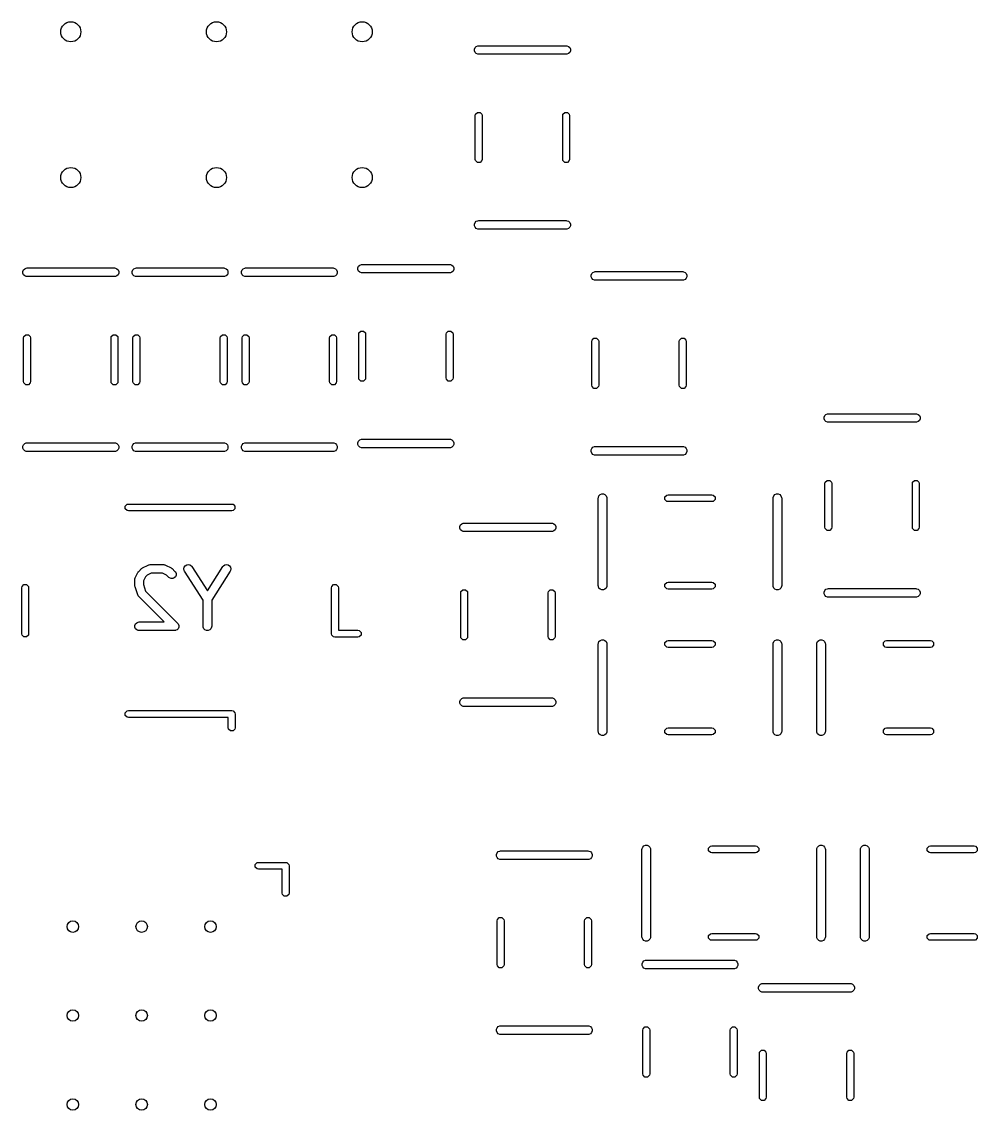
# Model space of a CAD drawing. Extents: x 4.92 to 7.13, y -4.79 to -3.32.
# Drawn here: x 5.842 to 6.498, y -4.068 to -3.321 of the extents above; entities that cross this region are included whole.
import ezdxf

# ---------------------------------------------------------------- set-up
doc = ezdxf.new("R2010")
doc.units = 0
doc.header["$MEASUREMENT"] = 0
doc.layers.add('BLACK', color=7, linetype='CONTINUOUS')

msp = doc.modelspace()

# ---------------------------------------------------------------- linework, layer by layer
at = {"layer": 'BLACK', "linetype": 'CONTINUOUS'}
for p, q in [((6.15361, -3.33892), (6.15442, -3.3381)), ((6.15442, -3.3381), (6.15549, -3.33766)), ((6.15549, -3.33766), (6.15606, -3.33761)), ((6.15606, -3.33761), (6.21606, -3.33761)), ((6.21606, -3.33761), (6.21664, -3.33766)), ((6.21664, -3.33766), (6.21771, -3.3381)), ((6.21771, -3.3381), (6.21852, -3.33892)), ((6.15317, -3.33998), (6.15361, -3.33892)), ((6.15317, -3.34113), (6.15317, -3.33998)), ((6.15361, -3.3422), (6.15317, -3.34113)), ((6.15442, -3.34301), (6.15361, -3.3422)), ((6.15549, -3.34345), (6.15442, -3.34301)), ((6.15606, -3.34351), (6.15549, -3.34345)), ((6.21606, -3.34351), (6.15606, -3.34351)), ((6.21664, -3.34345), (6.21606, -3.34351)), ((6.21771, -3.34301), (6.21664, -3.34345)), ((6.21852, -3.3422), (6.21771, -3.34301)), ((6.21852, -3.33892), (6.21896, -3.33998)), ((6.21896, -3.34113), (6.21852, -3.3422)), ((6.21896, -3.33998), (6.21896, -3.34113)), ((6.1537, -3.38556), (6.15388, -3.38465)), ((6.1537, -3.41556), (6.1537, -3.38556)), ((6.15388, -3.38465), (6.15516, -3.38338)), ((6.15516, -3.38338), (6.15697, -3.38338)), ((6.15697, -3.38338), (6.15825, -3.38465)), ((6.15825, -3.38465), (6.15843, -3.38556)), ((6.15843, -3.38556), (6.15843, -3.41556)), ((6.2137, -3.38556), (6.21388, -3.38465)), ((6.2137, -3.41556), (6.2137, -3.38556)), ((6.21388, -3.38465), (6.21516, -3.38338)), ((6.21516, -3.38338), (6.21697, -3.38338)), ((6.21697, -3.38338), (6.21825, -3.38465)), ((6.21825, -3.38465), (6.21843, -3.38556)), ((6.21843, -3.38556), (6.21843, -3.41556)), ((6.15388, -3.41646), (6.1537, -3.41556)), ((6.15516, -3.41774), (6.15388, -3.41646)), ((6.15697, -3.41774), (6.15516, -3.41774)), ((6.15825, -3.41646), (6.15697, -3.41774)), ((6.15843, -3.41556), (6.15825, -3.41646)), ((6.21388, -3.41646), (6.2137, -3.41556)), ((6.21516, -3.41774), (6.21388, -3.41646)), ((6.21697, -3.41774), (6.21516, -3.41774)), ((6.21825, -3.41646), (6.21697, -3.41774)), ((6.21843, -3.41556), (6.21825, -3.41646)), ((6.15442, -3.4581), (6.15549, -3.45766)), ((6.15549, -3.45766), (6.15606, -3.45761)), ((6.15606, -3.45761), (6.21606, -3.45761)), ((6.21606, -3.45761), (6.21664, -3.45766)), ((6.21664, -3.45766), (6.21771, -3.4581)), ((6.15317, -3.45998), (6.15361, -3.45892)), ((6.15317, -3.46113), (6.15317, -3.45998)), ((6.15361, -3.4622), (6.15317, -3.46113)), ((6.15361, -3.45892), (6.15442, -3.4581)), ((6.15442, -3.46301), (6.15361, -3.4622)), ((6.15549, -3.46345), (6.15442, -3.46301)), ((6.15606, -3.46351), (6.15549, -3.46345)), ((6.21606, -3.46351), (6.15606, -3.46351)), ((6.21664, -3.46345), (6.21606, -3.46351)), ((6.21771, -3.46301), (6.21664, -3.46345)), ((6.21771, -3.4581), (6.21852, -3.45892)), ((6.21852, -3.4622), (6.21771, -3.46301)), ((6.21852, -3.45892), (6.21896, -3.45998)), ((6.21896, -3.46113), (6.21852, -3.4622)), ((6.21896, -3.45998), (6.21896, -3.46113)), ((6.07442, -3.4881), (6.07549, -3.48766)), ((6.07549, -3.48766), (6.07606, -3.48761)), ((6.07606, -3.48761), (6.13606, -3.48761)), ((6.13606, -3.48761), (6.13664, -3.48766)), ((6.13664, -3.48766), (6.13771, -3.4881)), ((5.84317, -3.49248), (5.84361, -3.49142)), ((5.84317, -3.49363), (5.84317, -3.49248)), ((5.84361, -3.4947), (5.84317, -3.49363)), ((5.84361, -3.49142), (5.84442, -3.4906)), ((5.84442, -3.49551), (5.84361, -3.4947)), ((5.84442, -3.4906), (5.84549, -3.49016)), ((5.84549, -3.49016), (5.84606, -3.49011)), ((5.84606, -3.49011), (5.90606, -3.49011)), ((5.90606, -3.49011), (5.90664, -3.49016)), ((5.90664, -3.49016), (5.90771, -3.4906)), ((5.90771, -3.4906), (5.90852, -3.49142)), ((5.90852, -3.4947), (5.90771, -3.49551)), ((5.90852, -3.49142), (5.90896, -3.49248)), ((5.90896, -3.49363), (5.90852, -3.4947)), ((5.90896, -3.49248), (5.90896, -3.49363)), ((5.91817, -3.49248), (5.91861, -3.49142)), ((5.91817, -3.49363), (5.91817, -3.49248)), ((5.91861, -3.4947), (5.91817, -3.49363)), ((5.91861, -3.49142), (5.91942, -3.4906)), ((5.91942, -3.49551), (5.91861, -3.4947)), ((5.91942, -3.4906), (5.92049, -3.49016)), ((5.92049, -3.49016), (5.92106, -3.49011)), ((5.92106, -3.49011), (5.98106, -3.49011)), ((5.98106, -3.49011), (5.98164, -3.49016)), ((5.98164, -3.49016), (5.98271, -3.4906)), ((5.98271, -3.4906), (5.98352, -3.49142)), ((5.98352, -3.4947), (5.98271, -3.49551)), ((5.98352, -3.49142), (5.98396, -3.49248)), ((5.98396, -3.49363), (5.98352, -3.4947)), ((5.98396, -3.49248), (5.98396, -3.49363)), ((5.99317, -3.49248), (5.99361, -3.49142)), ((5.99317, -3.49363), (5.99317, -3.49248)), ((5.99361, -3.4947), (5.99317, -3.49363)), ((5.99361, -3.49142), (5.99442, -3.4906)), ((5.99442, -3.49551), (5.99361, -3.4947)), ((5.99442, -3.4906), (5.99549, -3.49016)), ((5.99549, -3.49016), (5.99606, -3.49011)), ((5.99606, -3.49011), (6.05606, -3.49011)), ((6.05606, -3.49011), (6.05664, -3.49016)), ((6.05664, -3.49016), (6.05771, -3.4906)), ((6.05771, -3.4906), (6.05852, -3.49142)), ((6.05852, -3.4947), (6.05771, -3.49551)), ((6.05852, -3.49142), (6.05896, -3.49248)), ((6.05896, -3.49363), (6.05852, -3.4947)), ((6.05896, -3.49248), (6.05896, -3.49363)), ((6.07317, -3.48998), (6.07361, -3.48892)), ((6.07317, -3.49113), (6.07317, -3.48998)), ((6.07361, -3.4922), (6.07317, -3.49113)), ((6.07361, -3.48892), (6.07442, -3.4881)), ((6.07442, -3.49301), (6.07361, -3.4922)), ((6.07549, -3.49345), (6.07442, -3.49301)), ((6.07606, -3.49351), (6.07549, -3.49345)), ((6.13606, -3.49351), (6.07606, -3.49351)), ((6.13664, -3.49345), (6.13606, -3.49351)), ((6.13771, -3.49301), (6.13664, -3.49345)), ((6.13771, -3.4881), (6.13852, -3.48892)), ((6.13852, -3.4922), (6.13771, -3.49301)), ((6.13852, -3.48892), (6.13896, -3.48998)), ((6.13896, -3.49113), (6.13852, -3.4922)), ((6.13896, -3.48998), (6.13896, -3.49113)), ((6.23317, -3.49498), (6.23361, -3.49392)), ((6.23317, -3.49613), (6.23317, -3.49498)), ((6.23361, -3.49392), (6.23442, -3.4931)), ((6.23442, -3.4931), (6.23549, -3.49266)), ((6.23549, -3.49266), (6.23606, -3.49261)), ((6.23606, -3.49261), (6.29606, -3.49261)), ((6.29606, -3.49261), (6.29664, -3.49266)), ((6.29664, -3.49266), (6.29771, -3.4931)), ((6.29771, -3.4931), (6.29852, -3.49392)), ((6.29852, -3.49392), (6.29896, -3.49498)), ((6.29896, -3.49498), (6.29896, -3.49613)), ((5.84549, -3.49595), (5.84442, -3.49551)), ((5.84606, -3.49601), (5.84549, -3.49595)), ((5.90606, -3.49601), (5.84606, -3.49601)), ((5.90664, -3.49595), (5.90606, -3.49601)), ((5.90771, -3.49551), (5.90664, -3.49595)), ((5.92049, -3.49595), (5.91942, -3.49551)), ((5.92106, -3.49601), (5.92049, -3.49595)), ((5.98106, -3.49601), (5.92106, -3.49601)), ((5.98164, -3.49595), (5.98106, -3.49601)), ((5.98271, -3.49551), (5.98164, -3.49595)), ((5.99549, -3.49595), (5.99442, -3.49551)), ((5.99606, -3.49601), (5.99549, -3.49595)), ((6.05606, -3.49601), (5.99606, -3.49601)), ((6.05664, -3.49595), (6.05606, -3.49601)), ((6.05771, -3.49551), (6.05664, -3.49595)), ((6.23361, -3.4972), (6.23317, -3.49613)), ((6.23442, -3.49801), (6.23361, -3.4972)), ((6.23549, -3.49845), (6.23442, -3.49801)), ((6.23606, -3.49851), (6.23549, -3.49845)), ((6.29606, -3.49851), (6.23606, -3.49851)), ((6.29664, -3.49845), (6.29606, -3.49851)), ((6.29771, -3.49801), (6.29664, -3.49845)), ((6.29852, -3.4972), (6.29771, -3.49801)), ((6.29896, -3.49613), (6.29852, -3.4972)), ((5.8437, -3.53806), (5.84388, -3.53715)), ((5.8437, -3.56806), (5.8437, -3.53806)), ((5.84388, -3.53715), (5.84516, -3.53588)), ((5.84516, -3.53588), (5.84697, -3.53588)), ((5.84697, -3.53588), (5.84825, -3.53715)), ((5.84825, -3.53715), (5.84843, -3.53806)), ((5.84843, -3.53806), (5.84843, -3.56806)), ((5.9037, -3.53806), (5.90388, -3.53715)), ((5.9037, -3.56806), (5.9037, -3.53806)), ((5.90388, -3.53715), (5.90516, -3.53588)), ((5.90516, -3.53588), (5.90697, -3.53588)), ((5.90697, -3.53588), (5.90825, -3.53715)), ((5.90825, -3.53715), (5.90843, -3.53806)), ((5.90843, -3.53806), (5.90843, -3.56806)), ((5.9187, -3.53806), (5.91888, -3.53715)), ((5.9187, -3.56806), (5.9187, -3.53806)), ((5.91888, -3.53715), (5.92016, -3.53588)), ((5.92016, -3.53588), (5.92197, -3.53588)), ((5.92197, -3.53588), (5.92325, -3.53715)), ((5.92325, -3.53715), (5.92343, -3.53806)), ((5.92343, -3.53806), (5.92343, -3.56806)), ((5.9787, -3.53806), (5.97888, -3.53715)), ((5.9787, -3.56806), (5.9787, -3.53806)), ((5.97888, -3.53715), (5.98016, -3.53588)), ((5.98016, -3.53588), (5.98197, -3.53588)), ((5.98197, -3.53588), (5.98325, -3.53715)), ((5.98325, -3.53715), (5.98343, -3.53806)), ((5.98343, -3.53806), (5.98343, -3.56806)), ((5.9937, -3.53806), (5.99388, -3.53715)), ((5.9937, -3.56806), (5.9937, -3.53806)), ((5.99388, -3.53715), (5.99516, -3.53588)), ((5.99516, -3.53588), (5.99697, -3.53588)), ((5.99697, -3.53588), (5.99825, -3.53715)), ((5.99825, -3.53715), (5.99843, -3.53806)), ((5.99843, -3.53806), (5.99843, -3.56806)), ((6.0537, -3.53806), (6.05388, -3.53715)), ((6.0537, -3.56806), (6.0537, -3.53806)), ((6.05388, -3.53715), (6.05516, -3.53588)), ((6.05516, -3.53588), (6.05697, -3.53588)), ((6.05697, -3.53588), (6.05825, -3.53715)), ((6.05825, -3.53715), (6.05843, -3.53806)), ((6.05843, -3.53806), (6.05843, -3.56806)), ((6.0737, -3.53556), (6.07388, -3.53465)), ((6.0737, -3.56556), (6.0737, -3.53556)), ((6.07388, -3.53465), (6.07516, -3.53338)), ((6.07516, -3.53338), (6.07697, -3.53338)), ((6.07697, -3.53338), (6.07825, -3.53465)), ((6.07825, -3.53465), (6.07843, -3.53556)), ((6.07843, -3.53556), (6.07843, -3.56556)), ((6.1337, -3.53556), (6.13388, -3.53465)), ((6.1337, -3.56556), (6.1337, -3.53556)), ((6.13388, -3.53465), (6.13516, -3.53338)), ((6.13516, -3.53338), (6.13697, -3.53338)), ((6.13697, -3.53338), (6.13825, -3.53465)), ((6.13825, -3.53465), (6.13843, -3.53556)), ((6.13843, -3.53556), (6.13843, -3.56556)), ((6.2337, -3.54056), (6.23388, -3.53965)), ((6.23388, -3.53965), (6.23516, -3.53838)), ((6.23516, -3.53838), (6.23697, -3.53838)), ((6.23697, -3.53838), (6.23825, -3.53965)), ((6.23825, -3.53965), (6.23843, -3.54056)), ((6.2937, -3.54056), (6.29388, -3.53965)), ((6.29388, -3.53965), (6.29516, -3.53838)), ((6.29516, -3.53838), (6.29697, -3.53838)), ((6.29697, -3.53838), (6.29825, -3.53965)), ((6.29825, -3.53965), (6.29843, -3.54056)), ((6.2337, -3.57056), (6.2337, -3.54056)), ((6.23843, -3.54056), (6.23843, -3.57056)), ((6.2937, -3.57056), (6.2937, -3.54056)), ((6.29843, -3.54056), (6.29843, -3.57056)), ((5.84388, -3.56896), (5.8437, -3.56806)), ((5.84516, -3.57024), (5.84388, -3.56896)), ((5.84825, -3.56896), (5.84697, -3.57024)), ((5.84843, -3.56806), (5.84825, -3.56896)), ((5.90388, -3.56896), (5.9037, -3.56806)), ((5.90516, -3.57024), (5.90388, -3.56896)), ((5.90825, -3.56896), (5.90697, -3.57024)), ((5.90843, -3.56806), (5.90825, -3.56896)), ((5.91888, -3.56896), (5.9187, -3.56806)), ((5.92016, -3.57024), (5.91888, -3.56896)), ((5.92325, -3.56896), (5.92197, -3.57024)), ((5.92343, -3.56806), (5.92325, -3.56896)), ((5.97888, -3.56896), (5.9787, -3.56806)), ((5.98016, -3.57024), (5.97888, -3.56896)), ((5.98325, -3.56896), (5.98197, -3.57024)), ((5.98343, -3.56806), (5.98325, -3.56896)), ((5.99388, -3.56896), (5.9937, -3.56806)), ((5.99516, -3.57024), (5.99388, -3.56896)), ((5.99825, -3.56896), (5.99697, -3.57024)), ((5.99843, -3.56806), (5.99825, -3.56896)), ((6.05388, -3.56896), (6.0537, -3.56806)), ((6.05516, -3.57024), (6.05388, -3.56896)), ((6.05825, -3.56896), (6.05697, -3.57024)), ((6.05843, -3.56806), (6.05825, -3.56896)), ((6.07388, -3.56646), (6.0737, -3.56556)), ((6.07516, -3.56774), (6.07388, -3.56646)), ((6.07697, -3.56774), (6.07516, -3.56774)), ((6.07825, -3.56646), (6.07697, -3.56774)), ((6.07843, -3.56556), (6.07825, -3.56646)), ((6.13388, -3.56646), (6.1337, -3.56556)), ((6.13516, -3.56774), (6.13388, -3.56646)), ((6.13697, -3.56774), (6.13516, -3.56774)), ((6.13825, -3.56646), (6.13697, -3.56774)), ((6.13843, -3.56556), (6.13825, -3.56646)), ((5.84697, -3.57024), (5.84516, -3.57024)), ((5.90697, -3.57024), (5.90516, -3.57024)), ((5.92197, -3.57024), (5.92016, -3.57024)), ((5.98197, -3.57024), (5.98016, -3.57024)), ((5.99697, -3.57024), (5.99516, -3.57024)), ((6.05697, -3.57024), (6.05516, -3.57024)), ((6.23388, -3.57146), (6.2337, -3.57056)), ((6.23516, -3.57274), (6.23388, -3.57146)), ((6.23697, -3.57274), (6.23516, -3.57274)), ((6.23825, -3.57146), (6.23697, -3.57274)), ((6.23843, -3.57056), (6.23825, -3.57146)), ((6.29388, -3.57146), (6.2937, -3.57056)), ((6.29516, -3.57274), (6.29388, -3.57146)), ((6.29697, -3.57274), (6.29516, -3.57274)), ((6.29825, -3.57146), (6.29697, -3.57274)), ((6.29843, -3.57056), (6.29825, -3.57146)), ((6.39317, -3.59248), (6.39361, -3.59142)), ((6.39361, -3.59142), (6.39442, -3.5906)), ((6.39442, -3.5906), (6.39549, -3.59016)), ((6.39549, -3.59016), (6.39606, -3.59011)), ((6.39606, -3.59011), (6.45606, -3.59011)), ((6.45606, -3.59011), (6.45664, -3.59016)), ((6.45664, -3.59016), (6.45771, -3.5906)), ((6.45771, -3.5906), (6.45852, -3.59142)), ((6.45852, -3.59142), (6.45896, -3.59248)), ((6.39317, -3.59363), (6.39317, -3.59248)), ((6.39361, -3.5947), (6.39317, -3.59363)), ((6.39442, -3.59551), (6.39361, -3.5947)), ((6.39549, -3.59595), (6.39442, -3.59551)), ((6.39606, -3.59601), (6.39549, -3.59595)), ((6.45606, -3.59601), (6.39606, -3.59601)), ((6.45664, -3.59595), (6.45606, -3.59601)), ((6.45771, -3.59551), (6.45664, -3.59595)), ((6.45852, -3.5947), (6.45771, -3.59551)), ((6.45896, -3.59363), (6.45852, -3.5947)), ((6.45896, -3.59248), (6.45896, -3.59363)), ((5.84317, -3.61248), (5.84361, -3.61142)), ((5.84317, -3.61363), (5.84317, -3.61248)), ((5.84361, -3.6147), (5.84317, -3.61363)), ((5.84361, -3.61142), (5.84442, -3.6106)), ((5.84442, -3.61551), (5.84361, -3.6147)), ((5.84442, -3.6106), (5.84549, -3.61016)), ((5.84549, -3.61016), (5.84606, -3.61011)), ((5.84606, -3.61011), (5.90606, -3.61011)), ((5.90606, -3.61011), (5.90664, -3.61016)), ((5.90664, -3.61016), (5.90771, -3.6106)), ((5.90771, -3.6106), (5.90852, -3.61142)), ((5.90852, -3.6147), (5.90771, -3.61551)), ((5.90852, -3.61142), (5.90896, -3.61248)), ((5.90896, -3.61363), (5.90852, -3.6147)), ((5.90896, -3.61248), (5.90896, -3.61363)), ((5.91817, -3.61248), (5.91861, -3.61142)), ((5.91817, -3.61363), (5.91817, -3.61248)), ((5.91861, -3.6147), (5.91817, -3.61363)), ((5.91861, -3.61142), (5.91942, -3.6106)), ((5.91942, -3.61551), (5.91861, -3.6147)), ((5.91942, -3.6106), (5.92049, -3.61016)), ((5.92049, -3.61016), (5.92106, -3.61011)), ((5.92106, -3.61011), (5.98106, -3.61011)), ((5.98106, -3.61011), (5.98164, -3.61016)), ((5.98164, -3.61016), (5.98271, -3.6106)), ((5.98271, -3.6106), (5.98352, -3.61142)), ((5.98352, -3.6147), (5.98271, -3.61551)), ((5.98352, -3.61142), (5.98396, -3.61248)), ((5.98396, -3.61363), (5.98352, -3.6147)), ((5.98396, -3.61248), (5.98396, -3.61363)), ((5.99317, -3.61248), (5.99361, -3.61142)), ((5.99317, -3.61363), (5.99317, -3.61248)), ((5.99361, -3.6147), (5.99317, -3.61363)), ((5.99361, -3.61142), (5.99442, -3.6106)), ((5.99442, -3.61551), (5.99361, -3.6147)), ((5.99442, -3.6106), (5.99549, -3.61016)), ((5.99549, -3.61016), (5.99606, -3.61011)), ((5.99606, -3.61011), (6.05606, -3.61011)), ((6.05606, -3.61011), (6.05664, -3.61016)), ((6.05664, -3.61016), (6.05771, -3.6106)), ((6.05771, -3.6106), (6.05852, -3.61142)), ((6.05852, -3.6147), (6.05771, -3.61551)), ((6.05852, -3.61142), (6.05896, -3.61248)), ((6.05896, -3.61363), (6.05852, -3.6147)), ((6.05896, -3.61248), (6.05896, -3.61363)), ((6.07317, -3.60998), (6.07361, -3.60892)), ((6.07317, -3.61113), (6.07317, -3.60998)), ((6.07361, -3.6122), (6.07317, -3.61113)), ((6.07361, -3.60892), (6.07442, -3.6081)), ((6.07442, -3.61301), (6.07361, -3.6122)), ((6.07442, -3.6081), (6.07549, -3.60766)), ((6.07549, -3.61345), (6.07442, -3.61301)), ((6.07549, -3.60766), (6.07606, -3.60761)), ((6.07606, -3.61351), (6.07549, -3.61345)), ((6.07606, -3.60761), (6.13606, -3.60761)), ((6.13606, -3.61351), (6.07606, -3.61351)), ((6.13606, -3.60761), (6.13664, -3.60766)), ((6.13664, -3.61345), (6.13606, -3.61351)), ((6.13664, -3.60766), (6.13771, -3.6081)), ((6.13771, -3.61301), (6.13664, -3.61345)), ((6.13771, -3.6081), (6.13852, -3.60892)), ((6.13852, -3.6122), (6.13771, -3.61301)), ((6.13852, -3.60892), (6.13896, -3.60998)), ((6.13896, -3.61113), (6.13852, -3.6122)), ((6.13896, -3.60998), (6.13896, -3.61113)), ((6.23317, -3.61498), (6.23361, -3.61392)), ((6.23361, -3.61392), (6.23442, -3.6131)), ((6.23442, -3.6131), (6.23549, -3.61266)), ((6.23549, -3.61266), (6.23606, -3.61261)), ((6.23606, -3.61261), (6.29606, -3.61261)), ((6.29606, -3.61261), (6.29664, -3.61266)), ((6.29664, -3.61266), (6.29771, -3.6131)), ((6.29771, -3.6131), (6.29852, -3.61392)), ((6.29852, -3.61392), (6.29896, -3.61498)), ((5.84549, -3.61595), (5.84442, -3.61551)), ((5.84606, -3.61601), (5.84549, -3.61595)), ((5.90606, -3.61601), (5.84606, -3.61601)), ((5.90664, -3.61595), (5.90606, -3.61601)), ((5.90771, -3.61551), (5.90664, -3.61595)), ((5.92049, -3.61595), (5.91942, -3.61551)), ((5.92106, -3.61601), (5.92049, -3.61595)), ((5.98106, -3.61601), (5.92106, -3.61601)), ((5.98164, -3.61595), (5.98106, -3.61601)), ((5.98271, -3.61551), (5.98164, -3.61595)), ((5.99549, -3.61595), (5.99442, -3.61551)), ((5.99606, -3.61601), (5.99549, -3.61595)), ((6.05606, -3.61601), (5.99606, -3.61601)), ((6.05664, -3.61595), (6.05606, -3.61601)), ((6.05771, -3.61551), (6.05664, -3.61595)), ((6.23317, -3.61613), (6.23317, -3.61498)), ((6.23361, -3.6172), (6.23317, -3.61613)), ((6.23442, -3.61801), (6.23361, -3.6172)), ((6.23549, -3.61845), (6.23442, -3.61801)), ((6.23606, -3.61851), (6.23549, -3.61845)), ((6.29606, -3.61851), (6.23606, -3.61851)), ((6.29664, -3.61845), (6.29606, -3.61851)), ((6.29771, -3.61801), (6.29664, -3.61845)), ((6.29852, -3.6172), (6.29771, -3.61801)), ((6.29896, -3.61613), (6.29852, -3.6172)), ((6.29896, -3.61498), (6.29896, -3.61613)), ((6.3937, -3.63806), (6.39388, -3.63715)), ((6.39388, -3.63715), (6.39516, -3.63588)), ((6.39516, -3.63588), (6.39697, -3.63588)), ((6.39697, -3.63588), (6.39825, -3.63715)), ((6.39825, -3.63715), (6.39843, -3.63806)), ((6.4537, -3.63806), (6.45388, -3.63715)), ((6.45388, -3.63715), (6.45516, -3.63588)), ((6.45516, -3.63588), (6.45697, -3.63588)), ((6.45697, -3.63588), (6.45825, -3.63715)), ((6.45825, -3.63715), (6.45843, -3.63806)), ((6.3937, -3.66806), (6.3937, -3.63806)), ((6.39843, -3.63806), (6.39843, -3.66806)), ((6.4537, -3.66806), (6.4537, -3.63806)), ((6.45843, -3.63806), (6.45843, -3.66806)), ((5.91473, -3.65225), (5.91563, -3.65207)), ((5.91563, -3.65207), (5.9865, -3.65207)), ((5.9865, -3.65207), (5.9874, -3.65225)), ((6.23811, -3.64806), (6.23817, -3.64748)), ((6.23811, -3.70806), (6.23811, -3.64806)), ((6.23817, -3.64748), (6.23861, -3.64642)), ((6.23861, -3.64642), (6.23942, -3.6456)), ((6.23942, -3.6456), (6.24049, -3.64516)), ((6.24049, -3.64516), (6.24164, -3.64516)), ((6.24164, -3.64516), (6.24271, -3.6456)), ((6.24271, -3.6456), (6.24352, -3.64642)), ((6.24352, -3.64642), (6.24396, -3.64748)), ((6.24396, -3.64748), (6.24402, -3.64806)), ((6.24402, -3.64806), (6.24402, -3.70806)), ((6.28388, -3.64715), (6.28516, -3.64588)), ((6.28388, -3.64896), (6.28388, -3.64715)), ((6.28516, -3.65024), (6.28388, -3.64896)), ((6.28516, -3.64588), (6.28606, -3.6457)), ((6.28606, -3.65042), (6.28516, -3.65024)), ((6.28606, -3.6457), (6.31606, -3.6457)), ((6.31606, -3.65042), (6.28606, -3.65042)), ((6.31606, -3.6457), (6.31697, -3.64588)), ((6.31697, -3.65024), (6.31606, -3.65042)), ((6.31697, -3.64588), (6.31825, -3.64715)), ((6.31825, -3.64896), (6.31697, -3.65024)), ((6.31825, -3.64715), (6.31825, -3.64896)), ((6.35811, -3.64806), (6.35817, -3.64748)), ((6.35811, -3.70806), (6.35811, -3.64806)), ((6.35817, -3.64748), (6.35861, -3.64642)), ((6.35861, -3.64642), (6.35942, -3.6456)), ((6.35942, -3.6456), (6.36049, -3.64516)), ((6.36049, -3.64516), (6.36164, -3.64516)), ((6.36164, -3.64516), (6.36271, -3.6456)), ((6.36271, -3.6456), (6.36352, -3.64642)), ((6.36352, -3.64642), (6.36396, -3.64748)), ((6.36396, -3.64748), (6.36402, -3.64806)), ((6.36402, -3.64806), (6.36402, -3.70806)), ((5.91345, -3.65353), (5.91473, -3.65225)), ((5.91345, -3.65534), (5.91345, -3.65353)), ((5.91473, -3.65662), (5.91345, -3.65534)), ((5.91563, -3.6568), (5.91473, -3.65662)), ((5.9865, -3.6568), (5.91563, -3.6568)), ((5.9874, -3.65662), (5.9865, -3.6568)), ((5.9874, -3.65225), (5.98868, -3.65353)), ((5.98868, -3.65534), (5.9874, -3.65662)), ((5.98868, -3.65353), (5.98868, -3.65534)), ((6.14317, -3.66748), (6.14361, -3.66642)), ((6.14361, -3.66642), (6.14442, -3.6656)), ((6.14442, -3.6656), (6.14549, -3.66516)), ((6.14549, -3.66516), (6.14606, -3.66511)), ((6.14606, -3.66511), (6.20606, -3.66511)), ((6.20606, -3.66511), (6.20664, -3.66516)), ((6.20664, -3.66516), (6.20771, -3.6656)), ((6.20771, -3.6656), (6.20852, -3.66642)), ((6.20852, -3.66642), (6.20896, -3.66748)), ((6.14317, -3.66863), (6.14317, -3.66748)), ((6.14361, -3.6697), (6.14317, -3.66863)), ((6.14442, -3.67051), (6.14361, -3.6697)), ((6.14549, -3.67095), (6.14442, -3.67051)), ((6.14606, -3.67101), (6.14549, -3.67095)), ((6.20606, -3.67101), (6.14606, -3.67101)), ((6.20664, -3.67095), (6.20606, -3.67101)), ((6.20771, -3.67051), (6.20664, -3.67095)), ((6.20852, -3.6697), (6.20771, -3.67051)), ((6.20896, -3.66863), (6.20852, -3.6697)), ((6.20896, -3.66748), (6.20896, -3.66863)), ((6.39388, -3.66896), (6.3937, -3.66806)), ((6.39516, -3.67024), (6.39388, -3.66896)), ((6.39697, -3.67024), (6.39516, -3.67024)), ((6.39825, -3.66896), (6.39697, -3.67024)), ((6.39843, -3.66806), (6.39825, -3.66896)), ((6.45388, -3.66896), (6.4537, -3.66806)), ((6.45516, -3.67024), (6.45388, -3.66896)), ((6.45697, -3.67024), (6.45516, -3.67024)), ((6.45825, -3.66896), (6.45697, -3.67024)), ((6.45843, -3.66806), (6.45825, -3.66896)), ((5.92273, -3.69826), (5.9246, -3.69638)), ((5.9246, -3.69638), (5.92483, -3.6962)), ((5.92483, -3.6962), (5.92488, -3.69614)), ((5.92488, -3.69614), (5.92497, -3.69608)), ((5.92497, -3.69608), (5.92505, -3.69601)), ((5.92505, -3.69601), (5.92512, -3.69598)), ((5.92512, -3.69598), (5.92537, -3.69583)), ((5.92537, -3.69583), (5.92912, -3.69395)), ((5.92912, -3.69395), (5.92966, -3.69375)), ((5.92966, -3.69375), (5.92977, -3.69374)), ((5.92977, -3.69374), (5.92987, -3.6937)), ((5.92987, -3.6937), (5.93044, -3.69364)), ((5.93044, -3.69364), (5.93982, -3.69364)), ((5.93982, -3.69364), (5.94039, -3.6937)), ((5.94039, -3.6937), (5.94049, -3.69374)), ((5.94049, -3.69374), (5.9406, -3.69375)), ((5.9406, -3.69375), (5.94114, -3.69395)), ((5.94114, -3.69395), (5.94489, -3.69583)), ((5.94489, -3.69583), (5.94513, -3.69598)), ((5.94513, -3.69598), (5.94521, -3.69601)), ((5.94521, -3.69601), (5.94529, -3.69608)), ((5.94529, -3.69608), (5.94538, -3.69614)), ((5.94538, -3.69614), (5.94543, -3.6962)), ((5.94543, -3.6962), (5.94565, -3.69638)), ((5.94565, -3.69638), (5.94753, -3.69826)), ((5.95374, -3.69653), (5.95399, -3.6954)), ((5.95394, -3.69766), (5.95374, -3.69653)), ((5.95399, -3.6954), (5.95465, -3.69446)), ((5.95465, -3.69446), (5.95562, -3.69384)), ((5.95562, -3.69384), (5.95676, -3.69364)), ((5.95676, -3.69364), (5.95788, -3.69389)), ((5.95788, -3.69389), (5.95882, -3.69455)), ((5.95882, -3.69455), (5.95918, -3.69501)), ((5.95918, -3.69501), (5.96981, -3.71172)), ((5.96981, -3.71172), (5.98044, -3.69501)), ((5.98044, -3.69501), (5.9808, -3.69455)), ((5.9808, -3.69455), (5.98175, -3.69389)), ((5.98175, -3.69389), (5.98287, -3.69364)), ((5.98287, -3.69364), (5.984, -3.69384)), ((5.984, -3.69384), (5.98498, -3.69446)), ((5.98498, -3.69446), (5.98564, -3.6954)), ((5.98564, -3.6954), (5.98589, -3.69653)), ((5.98589, -3.69653), (5.98569, -3.69766)), ((5.91999, -3.70409), (5.92005, -3.70352)), ((5.91999, -3.70784), (5.91999, -3.70409)), ((5.92005, -3.70352), (5.92009, -3.70342)), ((5.92009, -3.70342), (5.9201, -3.70331)), ((5.9201, -3.70331), (5.9203, -3.70277)), ((5.9203, -3.70277), (5.92218, -3.69902)), ((5.92218, -3.69902), (5.92233, -3.69878)), ((5.92233, -3.69878), (5.92236, -3.6987)), ((5.92236, -3.6987), (5.92243, -3.69862)), ((5.92243, -3.69862), (5.92249, -3.69853)), ((5.92249, -3.69853), (5.92254, -3.69848)), ((5.92254, -3.69848), (5.92273, -3.69826)), ((5.92724, -3.70209), (5.9259, -3.70479)), ((5.92844, -3.7009), (5.92724, -3.70209)), ((5.93114, -3.69955), (5.92844, -3.7009)), ((5.93912, -3.69955), (5.93114, -3.69955)), ((5.94182, -3.7009), (5.93912, -3.69955)), ((5.94335, -3.70243), (5.94182, -3.7009)), ((5.9438, -3.7028), (5.94335, -3.70243)), ((5.94486, -3.70324), (5.9438, -3.7028)), ((5.94602, -3.70324), (5.94486, -3.70324)), ((5.94708, -3.7028), (5.94602, -3.70324)), ((5.9479, -3.70198), (5.94708, -3.7028)), ((5.94753, -3.69826), (5.9479, -3.6987)), ((5.9479, -3.6987), (5.94834, -3.69977)), ((5.94834, -3.70092), (5.9479, -3.70198)), ((5.94834, -3.69977), (5.94834, -3.70092)), ((5.9542, -3.69818), (5.95394, -3.69766)), ((5.96686, -3.71808), (5.9542, -3.69818)), ((5.98543, -3.69818), (5.97277, -3.71808)), ((5.98569, -3.69766), (5.98543, -3.69818)), ((5.8424, -3.70955), (5.84258, -3.70865)), ((5.8424, -3.74105), (5.8424, -3.70955)), ((5.84258, -3.70865), (5.84386, -3.70737)), ((5.84386, -3.70737), (5.84567, -3.70737)), ((5.84567, -3.70737), (5.84695, -3.70865)), ((5.84695, -3.70865), (5.84713, -3.70955)), ((5.84713, -3.70955), (5.84713, -3.74105)), ((5.92002, -3.70813), (5.91999, -3.70784)), ((5.92001, -3.70821), (5.92002, -3.70813)), ((5.92004, -3.70831), (5.92001, -3.70821)), ((5.92005, -3.70842), (5.92004, -3.70831)), ((5.92008, -3.70849), (5.92005, -3.70842)), ((5.92014, -3.70878), (5.92008, -3.70849)), ((5.92202, -3.7144), (5.92014, -3.70878)), ((5.9259, -3.70479), (5.9259, -3.70736)), ((5.9259, -3.70736), (5.9274, -3.71187)), ((6.055, -3.70955), (6.05518, -3.70865)), ((6.055, -3.74105), (6.055, -3.70955)), ((6.05518, -3.70865), (6.05646, -3.70737)), ((6.05646, -3.70737), (6.05827, -3.70737)), ((6.05827, -3.70737), (6.05955, -3.70865)), ((6.05955, -3.70865), (6.05973, -3.70955)), ((6.05973, -3.70955), (6.05973, -3.73869)), ((6.14388, -3.71215), (6.14516, -3.71088)), ((6.14516, -3.71088), (6.14697, -3.71088)), ((6.14697, -3.71088), (6.14825, -3.71215)), ((6.20388, -3.71215), (6.20516, -3.71088)), ((6.20516, -3.71088), (6.20697, -3.71088)), ((6.20697, -3.71088), (6.20825, -3.71215)), ((6.23817, -3.70863), (6.23811, -3.70806)), ((6.23861, -3.7097), (6.23817, -3.70863)), ((6.23942, -3.71051), (6.23861, -3.7097)), ((6.24049, -3.71095), (6.23942, -3.71051)), ((6.24164, -3.71095), (6.24049, -3.71095)), ((6.24271, -3.71051), (6.24164, -3.71095)), ((6.24352, -3.7097), (6.24271, -3.71051)), ((6.24396, -3.70863), (6.24352, -3.7097)), ((6.24402, -3.70806), (6.24396, -3.70863)), ((6.28388, -3.70715), (6.28516, -3.70588)), ((6.28388, -3.70896), (6.28388, -3.70715)), ((6.28516, -3.71024), (6.28388, -3.70896)), ((6.28516, -3.70588), (6.28606, -3.7057)), ((6.28606, -3.71042), (6.28516, -3.71024)), ((6.28606, -3.7057), (6.31606, -3.7057)), ((6.31606, -3.71042), (6.28606, -3.71042)), ((6.31606, -3.7057), (6.31697, -3.70588)), ((6.31697, -3.71024), (6.31606, -3.71042)), ((6.31697, -3.70588), (6.31825, -3.70715)), ((6.31825, -3.70896), (6.31697, -3.71024)), ((6.31825, -3.70715), (6.31825, -3.70896)), ((6.35817, -3.70863), (6.35811, -3.70806)), ((6.35861, -3.7097), (6.35817, -3.70863)), ((6.35942, -3.71051), (6.35861, -3.7097)), ((6.36049, -3.71095), (6.35942, -3.71051)), ((6.36164, -3.71095), (6.36049, -3.71095)), ((6.36271, -3.71051), (6.36164, -3.71095)), ((6.36352, -3.7097), (6.36271, -3.71051)), ((6.36396, -3.70863), (6.36352, -3.7097)), ((6.36402, -3.70806), (6.36396, -3.70863)), ((6.39317, -3.71248), (6.39361, -3.71142)), ((6.39361, -3.71142), (6.39442, -3.7106)), ((6.39442, -3.7106), (6.39549, -3.71016)), ((6.39549, -3.71016), (6.39606, -3.71011)), ((6.39606, -3.71011), (6.45606, -3.71011)), ((6.45606, -3.71011), (6.45664, -3.71016)), ((6.45664, -3.71016), (6.45771, -3.7106)), ((6.45771, -3.7106), (6.45852, -3.71142)), ((6.45852, -3.71142), (6.45896, -3.71248)), ((5.92225, -3.71493), (5.92202, -3.7144)), ((5.92232, -3.71501), (5.92225, -3.71493)), ((5.92236, -3.71511), (5.92232, -3.71501)), ((5.92273, -3.71556), (5.92236, -3.71511)), ((5.94019, -3.73301), (5.92273, -3.71556)), ((5.9274, -3.71187), (5.9494, -3.73388)), ((5.96686, -3.73596), (5.96686, -3.71808)), ((5.97277, -3.71808), (5.97277, -3.73596)), ((6.1437, -3.71306), (6.14388, -3.71215)), ((6.1437, -3.74306), (6.1437, -3.71306)), ((6.14825, -3.71215), (6.14843, -3.71306)), ((6.14843, -3.71306), (6.14843, -3.74306)), ((6.2037, -3.71306), (6.20388, -3.71215)), ((6.2037, -3.74306), (6.2037, -3.71306)), ((6.20825, -3.71215), (6.20843, -3.71306)), ((6.20843, -3.71306), (6.20843, -3.74306)), ((6.39317, -3.71363), (6.39317, -3.71248)), ((6.39361, -3.7147), (6.39317, -3.71363)), ((6.39442, -3.71551), (6.39361, -3.7147)), ((6.39549, -3.71595), (6.39442, -3.71551)), ((6.39606, -3.71601), (6.39549, -3.71595)), ((6.45606, -3.71601), (6.39606, -3.71601)), ((6.45664, -3.71595), (6.45606, -3.71601)), ((6.45771, -3.71551), (6.45664, -3.71595)), ((6.45852, -3.7147), (6.45771, -3.71551)), ((6.45896, -3.71363), (6.45852, -3.7147)), ((6.45896, -3.71248), (6.45896, -3.71363)), ((5.92049, -3.73432), (5.9213, -3.73351)), ((5.9213, -3.73351), (5.92237, -3.73307)), ((5.92237, -3.73307), (5.92294, -3.73301)), ((5.92294, -3.73301), (5.94019, -3.73301)), ((5.9494, -3.73388), (5.94977, -3.73432)), ((5.84258, -3.74195), (5.8424, -3.74105)), ((5.84713, -3.74105), (5.84695, -3.74195)), ((5.92005, -3.73539), (5.92049, -3.73432)), ((5.92005, -3.73654), (5.92005, -3.73539)), ((5.92049, -3.73761), (5.92005, -3.73654)), ((5.9213, -3.73842), (5.92049, -3.73761)), ((5.92237, -3.73886), (5.9213, -3.73842)), ((5.92294, -3.73892), (5.92237, -3.73886)), ((5.94732, -3.73892), (5.92294, -3.73892)), ((5.94789, -3.73886), (5.94732, -3.73892)), ((5.9482, -3.73873), (5.94789, -3.73886)), ((5.94896, -3.73842), (5.9482, -3.73873)), ((5.94977, -3.73761), (5.94896, -3.73842)), ((5.94977, -3.73432), (5.95021, -3.73539)), ((5.95021, -3.73654), (5.94977, -3.73761)), ((5.95021, -3.73539), (5.95021, -3.73654)), ((5.96692, -3.73654), (5.96686, -3.73596)), ((5.96736, -3.73761), (5.96692, -3.73654)), ((5.96817, -3.73842), (5.96736, -3.73761)), ((5.96924, -3.73886), (5.96817, -3.73842)), ((5.97039, -3.73886), (5.96924, -3.73886)), ((5.97145, -3.73842), (5.97039, -3.73886)), ((5.97227, -3.73761), (5.97145, -3.73842)), ((5.97271, -3.73654), (5.97227, -3.73761)), ((5.97277, -3.73596), (5.97271, -3.73654)), ((6.05518, -3.74195), (6.055, -3.74105)), ((6.05973, -3.73869), (6.07311, -3.73869)), ((6.07311, -3.73869), (6.07402, -3.73887)), ((6.07402, -3.73887), (6.07529, -3.74015)), ((6.07529, -3.74015), (6.07529, -3.74195)), ((5.84386, -3.74323), (5.84258, -3.74195)), ((5.84567, -3.74323), (5.84386, -3.74323)), ((5.84695, -3.74195), (5.84567, -3.74323)), ((6.05646, -3.74323), (6.05518, -3.74195)), ((6.05736, -3.74341), (6.05646, -3.74323)), ((6.07311, -3.74341), (6.05736, -3.74341)), ((6.07402, -3.74323), (6.07311, -3.74341)), ((6.07529, -3.74195), (6.07402, -3.74323)), ((6.14388, -3.74396), (6.1437, -3.74306)), ((6.14516, -3.74524), (6.14388, -3.74396)), ((6.14697, -3.74524), (6.14516, -3.74524)), ((6.14825, -3.74396), (6.14697, -3.74524)), ((6.14843, -3.74306), (6.14825, -3.74396)), ((6.20388, -3.74396), (6.2037, -3.74306)), ((6.20516, -3.74524), (6.20388, -3.74396)), ((6.20697, -3.74524), (6.20516, -3.74524)), ((6.20825, -3.74396), (6.20697, -3.74524)), ((6.20843, -3.74306), (6.20825, -3.74396)), ((6.23811, -3.74806), (6.23817, -3.74748)), ((6.23811, -3.80806), (6.23811, -3.74806)), ((6.23817, -3.74748), (6.23861, -3.74642)), ((6.23861, -3.74642), (6.23942, -3.7456)), ((6.23942, -3.7456), (6.24049, -3.74516)), ((6.24049, -3.74516), (6.24164, -3.74516)), ((6.24164, -3.74516), (6.24271, -3.7456)), ((6.24271, -3.7456), (6.24352, -3.74642)), ((6.24352, -3.74642), (6.24396, -3.74748)), ((6.24396, -3.74748), (6.24402, -3.74806)), ((6.24402, -3.74806), (6.24402, -3.80806)), ((6.28388, -3.74715), (6.28516, -3.74588)), ((6.28388, -3.74896), (6.28388, -3.74715)), ((6.28516, -3.75024), (6.28388, -3.74896)), ((6.28516, -3.74588), (6.28606, -3.7457)), ((6.28606, -3.7457), (6.31606, -3.7457)), ((6.31606, -3.7457), (6.31697, -3.74588)), ((6.31697, -3.74588), (6.31825, -3.74715)), ((6.31825, -3.74896), (6.31697, -3.75024)), ((6.31825, -3.74715), (6.31825, -3.74896)), ((6.35811, -3.74806), (6.35817, -3.74748)), ((6.35811, -3.80806), (6.35811, -3.74806)), ((6.35817, -3.74748), (6.35861, -3.74642)), ((6.35861, -3.74642), (6.35942, -3.7456)), ((6.35942, -3.7456), (6.36049, -3.74516)), ((6.36049, -3.74516), (6.36164, -3.74516)), ((6.36164, -3.74516), (6.36271, -3.7456)), ((6.36271, -3.7456), (6.36352, -3.74642)), ((6.36352, -3.74642), (6.36396, -3.74748)), ((6.36396, -3.74748), (6.36402, -3.74806)), ((6.36402, -3.74806), (6.36402, -3.80806)), ((6.38811, -3.74806), (6.38817, -3.74748)), ((6.38811, -3.80806), (6.38811, -3.74806)), ((6.38817, -3.74748), (6.38861, -3.74642)), ((6.38861, -3.74642), (6.38942, -3.7456)), ((6.38942, -3.7456), (6.39049, -3.74516)), ((6.39049, -3.74516), (6.39164, -3.74516)), ((6.39164, -3.74516), (6.39271, -3.7456)), ((6.39271, -3.7456), (6.39352, -3.74642)), ((6.39352, -3.74642), (6.39396, -3.74748)), ((6.39396, -3.74748), (6.39402, -3.74806)), ((6.39402, -3.74806), (6.39402, -3.80806)), ((6.43388, -3.74715), (6.43516, -3.74588)), ((6.43388, -3.74896), (6.43388, -3.74715)), ((6.43516, -3.75024), (6.43388, -3.74896)), ((6.43516, -3.74588), (6.43606, -3.7457)), ((6.43606, -3.7457), (6.46606, -3.7457)), ((6.46606, -3.7457), (6.46697, -3.74588)), ((6.46697, -3.74588), (6.46825, -3.74715)), ((6.46825, -3.74896), (6.46697, -3.75024)), ((6.46825, -3.74715), (6.46825, -3.74896)), ((6.28606, -3.75042), (6.28516, -3.75024)), ((6.31606, -3.75042), (6.28606, -3.75042)), ((6.31697, -3.75024), (6.31606, -3.75042)), ((6.43606, -3.75042), (6.43516, -3.75024)), ((6.46606, -3.75042), (6.43606, -3.75042)), ((6.46697, -3.75024), (6.46606, -3.75042)), ((6.14317, -3.78748), (6.14361, -3.78642)), ((6.14361, -3.78642), (6.14442, -3.7856)), ((6.14442, -3.7856), (6.14549, -3.78516)), ((6.14549, -3.78516), (6.14606, -3.78511)), ((6.14606, -3.78511), (6.20606, -3.78511)), ((6.20606, -3.78511), (6.20664, -3.78516)), ((6.20664, -3.78516), (6.20771, -3.7856)), ((6.20771, -3.7856), (6.20852, -3.78642)), ((6.20852, -3.78642), (6.20896, -3.78748)), ((5.91345, -3.79526), (5.91473, -3.79399)), ((5.91473, -3.79399), (5.91563, -3.79381)), ((5.91563, -3.79381), (5.9865, -3.79381)), ((5.9865, -3.79381), (5.9874, -3.79399)), ((5.9874, -3.79399), (5.98868, -3.79526)), ((6.14317, -3.78863), (6.14317, -3.78748)), ((6.14361, -3.7897), (6.14317, -3.78863)), ((6.14442, -3.79051), (6.14361, -3.7897)), ((6.14549, -3.79095), (6.14442, -3.79051)), ((6.14606, -3.79101), (6.14549, -3.79095)), ((6.20606, -3.79101), (6.14606, -3.79101)), ((6.20664, -3.79095), (6.20606, -3.79101)), ((6.20771, -3.79051), (6.20664, -3.79095)), ((6.20852, -3.7897), (6.20771, -3.79051)), ((6.20896, -3.78863), (6.20852, -3.7897)), ((6.20896, -3.78748), (6.20896, -3.78863)), ((5.91345, -3.79707), (5.91345, -3.79526)), ((5.91473, -3.79835), (5.91345, -3.79707)), ((5.91563, -3.79853), (5.91473, -3.79835)), ((5.98414, -3.79853), (5.91563, -3.79853)), ((5.98414, -3.80562), (5.98414, -3.79853)), ((5.98868, -3.79526), (5.98886, -3.79617)), ((5.98886, -3.79617), (5.98886, -3.80562)), ((5.98432, -3.80652), (5.98414, -3.80562)), ((5.98559, -3.8078), (5.98432, -3.80652)), ((5.9874, -3.8078), (5.98559, -3.8078)), ((5.98868, -3.80652), (5.9874, -3.8078)), ((5.98886, -3.80562), (5.98868, -3.80652)), ((6.23817, -3.80863), (6.23811, -3.80806)), ((6.23861, -3.8097), (6.23817, -3.80863)), ((6.24396, -3.80863), (6.24352, -3.8097)), ((6.24402, -3.80806), (6.24396, -3.80863)), ((6.28388, -3.80715), (6.28516, -3.80588)), ((6.28388, -3.80896), (6.28388, -3.80715)), ((6.28516, -3.80588), (6.28606, -3.8057)), ((6.28606, -3.8057), (6.31606, -3.8057)), ((6.31606, -3.8057), (6.31697, -3.80588)), ((6.31697, -3.80588), (6.31825, -3.80715)), ((6.31825, -3.80715), (6.31825, -3.80896)), ((6.35817, -3.80863), (6.35811, -3.80806)), ((6.35861, -3.8097), (6.35817, -3.80863)), ((6.36396, -3.80863), (6.36352, -3.8097)), ((6.36402, -3.80806), (6.36396, -3.80863)), ((6.38817, -3.80863), (6.38811, -3.80806)), ((6.38861, -3.8097), (6.38817, -3.80863)), ((6.39396, -3.80863), (6.39352, -3.8097)), ((6.39402, -3.80806), (6.39396, -3.80863)), ((6.43388, -3.80715), (6.43516, -3.80588)), ((6.43388, -3.80896), (6.43388, -3.80715)), ((6.43516, -3.80588), (6.43606, -3.8057)), ((6.43606, -3.8057), (6.46606, -3.8057)), ((6.46606, -3.8057), (6.46697, -3.80588)), ((6.46697, -3.80588), (6.46825, -3.80715)), ((6.46825, -3.80715), (6.46825, -3.80896)), ((6.23942, -3.81051), (6.23861, -3.8097)), ((6.24049, -3.81095), (6.23942, -3.81051)), ((6.24164, -3.81095), (6.24049, -3.81095)), ((6.24271, -3.81051), (6.24164, -3.81095)), ((6.24352, -3.8097), (6.24271, -3.81051)), ((6.28516, -3.81024), (6.28388, -3.80896)), ((6.28606, -3.81042), (6.28516, -3.81024)), ((6.31606, -3.81042), (6.28606, -3.81042)), ((6.31697, -3.81024), (6.31606, -3.81042)), ((6.31825, -3.80896), (6.31697, -3.81024)), ((6.35942, -3.81051), (6.35861, -3.8097)), ((6.36049, -3.81095), (6.35942, -3.81051)), ((6.36164, -3.81095), (6.36049, -3.81095)), ((6.36271, -3.81051), (6.36164, -3.81095)), ((6.36352, -3.8097), (6.36271, -3.81051)), ((6.38942, -3.81051), (6.38861, -3.8097)), ((6.39049, -3.81095), (6.38942, -3.81051)), ((6.39164, -3.81095), (6.39049, -3.81095)), ((6.39271, -3.81051), (6.39164, -3.81095)), ((6.39352, -3.8097), (6.39271, -3.81051)), ((6.43516, -3.81024), (6.43388, -3.80896)), ((6.43606, -3.81042), (6.43516, -3.81024)), ((6.46606, -3.81042), (6.43606, -3.81042)), ((6.46697, -3.81024), (6.46606, -3.81042)), ((6.46825, -3.80896), (6.46697, -3.81024)), ((6.16861, -3.89142), (6.16942, -3.8906)), ((6.16942, -3.8906), (6.17049, -3.89016)), ((6.17049, -3.89016), (6.17106, -3.89011)), ((6.17106, -3.89011), (6.23106, -3.89011)), ((6.23106, -3.89011), (6.23164, -3.89016)), ((6.23164, -3.89016), (6.23271, -3.8906)), ((6.23271, -3.8906), (6.23352, -3.89142)), ((6.26811, -3.88906), (6.26817, -3.88848)), ((6.26811, -3.94906), (6.26811, -3.88906)), ((6.26817, -3.88848), (6.26861, -3.88742)), ((6.26861, -3.88742), (6.26942, -3.8866)), ((6.26942, -3.8866), (6.27049, -3.88616)), ((6.27049, -3.88616), (6.27164, -3.88616)), ((6.27164, -3.88616), (6.27271, -3.8866)), ((6.27271, -3.8866), (6.27352, -3.88742)), ((6.27352, -3.88742), (6.27396, -3.88848)), ((6.27396, -3.88848), (6.27402, -3.88906)), ((6.27402, -3.88906), (6.27402, -3.94906)), ((6.31388, -3.88815), (6.31516, -3.88688)), ((6.31388, -3.88996), (6.31388, -3.88815)), ((6.31516, -3.89124), (6.31388, -3.88996)), ((6.31516, -3.88688), (6.31606, -3.8867)), ((6.31606, -3.8867), (6.34606, -3.8867)), ((6.34606, -3.8867), (6.34697, -3.88688)), ((6.34697, -3.88688), (6.34825, -3.88815)), ((6.34825, -3.88996), (6.34697, -3.89124)), ((6.34825, -3.88815), (6.34825, -3.88996)), ((6.38811, -3.88906), (6.38817, -3.88848)), ((6.38811, -3.94906), (6.38811, -3.88906)), ((6.38817, -3.88848), (6.38861, -3.88742)), ((6.38861, -3.88742), (6.38942, -3.8866)), ((6.38942, -3.8866), (6.39049, -3.88616)), ((6.39049, -3.88616), (6.39164, -3.88616)), ((6.39164, -3.88616), (6.39271, -3.8866)), ((6.39271, -3.8866), (6.39352, -3.88742)), ((6.39352, -3.88742), (6.39396, -3.88848)), ((6.39396, -3.88848), (6.39402, -3.88906)), ((6.39402, -3.88906), (6.39402, -3.94906)), ((6.41811, -3.88906), (6.41817, -3.88848)), ((6.41811, -3.94906), (6.41811, -3.88906)), ((6.41817, -3.88848), (6.41861, -3.88742)), ((6.41861, -3.88742), (6.41942, -3.8866)), ((6.41942, -3.8866), (6.42049, -3.88616)), ((6.42049, -3.88616), (6.42164, -3.88616)), ((6.42164, -3.88616), (6.42271, -3.8866)), ((6.42271, -3.8866), (6.42352, -3.88742)), ((6.42352, -3.88742), (6.42396, -3.88848)), ((6.42396, -3.88848), (6.42402, -3.88906)), ((6.42402, -3.88906), (6.42402, -3.94906)), ((6.46388, -3.88815), (6.46516, -3.88688)), ((6.46388, -3.88996), (6.46388, -3.88815)), ((6.46516, -3.89124), (6.46388, -3.88996)), ((6.46516, -3.88688), (6.46606, -3.8867)), ((6.46606, -3.8867), (6.49606, -3.8867)), ((6.49606, -3.8867), (6.49697, -3.88688)), ((6.49697, -3.88688), (6.49825, -3.88815)), ((6.49825, -3.88996), (6.49697, -3.89124)), ((6.49825, -3.88815), (6.49825, -3.88996)), ((6.00262, -3.8994), (6.0039, -3.89812)), ((6.0039, -3.89812), (6.00481, -3.89794)), ((6.00481, -3.89794), (6.02351, -3.89794)), ((6.02351, -3.89794), (6.02441, -3.89812)), ((6.02441, -3.89812), (6.02569, -3.8994)), ((6.16817, -3.89248), (6.16861, -3.89142)), ((6.16817, -3.89363), (6.16817, -3.89248)), ((6.16861, -3.8947), (6.16817, -3.89363)), ((6.16942, -3.89551), (6.16861, -3.8947)), ((6.17049, -3.89595), (6.16942, -3.89551)), ((6.17106, -3.89601), (6.17049, -3.89595)), ((6.23106, -3.89601), (6.17106, -3.89601)), ((6.23164, -3.89595), (6.23106, -3.89601)), ((6.23271, -3.89551), (6.23164, -3.89595)), ((6.23352, -3.8947), (6.23271, -3.89551)), ((6.23352, -3.89142), (6.23396, -3.89248)), ((6.23396, -3.89363), (6.23352, -3.8947)), ((6.23396, -3.89248), (6.23396, -3.89363)), ((6.31606, -3.89142), (6.31516, -3.89124)), ((6.34606, -3.89142), (6.31606, -3.89142)), ((6.34697, -3.89124), (6.34606, -3.89142)), ((6.46606, -3.89142), (6.46516, -3.89124)), ((6.49606, -3.89142), (6.46606, -3.89142)), ((6.49697, -3.89124), (6.49606, -3.89142)), ((6.00262, -3.90121), (6.00262, -3.8994)), ((6.0039, -3.90249), (6.00262, -3.90121)), ((6.00481, -3.90266), (6.0039, -3.90249)), ((6.02114, -3.90266), (6.00481, -3.90266)), ((6.02114, -3.919), (6.02114, -3.90266)), ((6.02569, -3.8994), (6.02587, -3.9003)), ((6.02587, -3.9003), (6.02587, -3.919)), ((6.02132, -3.91991), (6.02114, -3.919)), ((6.0226, -3.92119), (6.02132, -3.91991)), ((6.02569, -3.91991), (6.02441, -3.92119)), ((6.02587, -3.919), (6.02569, -3.91991)), ((6.02441, -3.92119), (6.0226, -3.92119)), ((6.16888, -3.93715), (6.17016, -3.93588)), ((6.17016, -3.93588), (6.17197, -3.93588)), ((6.17197, -3.93588), (6.17325, -3.93715)), ((6.22888, -3.93715), (6.23016, -3.93588)), ((6.23016, -3.93588), (6.23197, -3.93588)), ((6.23197, -3.93588), (6.23325, -3.93715)), ((6.1687, -3.93806), (6.16888, -3.93715)), ((6.1687, -3.96806), (6.1687, -3.93806)), ((6.17325, -3.93715), (6.17343, -3.93806)), ((6.17343, -3.93806), (6.17343, -3.96806)), ((6.2287, -3.93806), (6.22888, -3.93715)), ((6.2287, -3.96806), (6.2287, -3.93806)), ((6.23325, -3.93715), (6.23343, -3.93806)), ((6.23343, -3.93806), (6.23343, -3.96806)), ((6.26817, -3.94963), (6.26811, -3.94906)), ((6.26861, -3.9507), (6.26817, -3.94963)), ((6.26942, -3.95151), (6.26861, -3.9507)), ((6.27352, -3.9507), (6.27271, -3.95151)), ((6.27396, -3.94963), (6.27352, -3.9507)), ((6.27402, -3.94906), (6.27396, -3.94963)), ((6.31388, -3.94815), (6.31516, -3.94688)), ((6.31388, -3.94996), (6.31388, -3.94815)), ((6.31516, -3.95124), (6.31388, -3.94996)), ((6.31516, -3.94688), (6.31606, -3.9467)), ((6.31606, -3.9467), (6.34606, -3.9467)), ((6.34606, -3.9467), (6.34697, -3.94688)), ((6.34697, -3.94688), (6.34825, -3.94815)), ((6.34825, -3.94996), (6.34697, -3.95124)), ((6.34825, -3.94815), (6.34825, -3.94996)), ((6.38817, -3.94963), (6.38811, -3.94906)), ((6.38861, -3.9507), (6.38817, -3.94963)), ((6.38942, -3.95151), (6.38861, -3.9507)), ((6.39352, -3.9507), (6.39271, -3.95151)), ((6.39396, -3.94963), (6.39352, -3.9507)), ((6.39402, -3.94906), (6.39396, -3.94963)), ((6.41817, -3.94963), (6.41811, -3.94906)), ((6.41861, -3.9507), (6.41817, -3.94963)), ((6.41942, -3.95151), (6.41861, -3.9507)), ((6.42352, -3.9507), (6.42271, -3.95151)), ((6.42396, -3.94963), (6.42352, -3.9507)), ((6.42402, -3.94906), (6.42396, -3.94963)), ((6.46388, -3.94815), (6.46516, -3.94688)), ((6.46388, -3.94996), (6.46388, -3.94815)), ((6.46516, -3.95124), (6.46388, -3.94996)), ((6.46516, -3.94688), (6.46606, -3.9467)), ((6.46606, -3.9467), (6.49606, -3.9467)), ((6.49606, -3.9467), (6.49697, -3.94688)), ((6.49697, -3.94688), (6.49825, -3.94815)), ((6.49825, -3.94996), (6.49697, -3.95124)), ((6.49825, -3.94815), (6.49825, -3.94996)), ((6.27049, -3.95195), (6.26942, -3.95151)), ((6.27164, -3.95195), (6.27049, -3.95195)), ((6.27271, -3.95151), (6.27164, -3.95195)), ((6.31606, -3.95142), (6.31516, -3.95124)), ((6.34606, -3.95142), (6.31606, -3.95142)), ((6.34697, -3.95124), (6.34606, -3.95142)), ((6.39049, -3.95195), (6.38942, -3.95151)), ((6.39164, -3.95195), (6.39049, -3.95195)), ((6.39271, -3.95151), (6.39164, -3.95195)), ((6.42049, -3.95195), (6.41942, -3.95151)), ((6.42164, -3.95195), (6.42049, -3.95195)), ((6.42271, -3.95151), (6.42164, -3.95195)), ((6.46606, -3.95142), (6.46516, -3.95124)), ((6.49606, -3.95142), (6.46606, -3.95142)), ((6.49697, -3.95124), (6.49606, -3.95142)), ((6.26861, -3.96642), (6.26942, -3.9656)), ((6.26942, -3.9656), (6.27049, -3.96516)), ((6.27049, -3.96516), (6.27106, -3.96511)), ((6.27106, -3.96511), (6.33106, -3.96511)), ((6.33106, -3.96511), (6.33164, -3.96516)), ((6.33164, -3.96516), (6.33271, -3.9656)), ((6.33271, -3.9656), (6.33352, -3.96642)), ((6.16888, -3.96896), (6.1687, -3.96806)), ((6.17016, -3.97024), (6.16888, -3.96896)), ((6.17197, -3.97024), (6.17016, -3.97024)), ((6.17325, -3.96896), (6.17197, -3.97024)), ((6.17343, -3.96806), (6.17325, -3.96896)), ((6.22888, -3.96896), (6.2287, -3.96806)), ((6.23016, -3.97024), (6.22888, -3.96896)), ((6.23197, -3.97024), (6.23016, -3.97024)), ((6.23325, -3.96896), (6.23197, -3.97024)), ((6.23343, -3.96806), (6.23325, -3.96896)), ((6.26817, -3.96748), (6.26861, -3.96642)), ((6.26817, -3.96863), (6.26817, -3.96748)), ((6.26861, -3.9697), (6.26817, -3.96863)), ((6.26942, -3.97051), (6.26861, -3.9697)), ((6.27049, -3.97095), (6.26942, -3.97051)), ((6.27106, -3.97101), (6.27049, -3.97095)), ((6.33106, -3.97101), (6.27106, -3.97101)), ((6.33164, -3.97095), (6.33106, -3.97101)), ((6.33271, -3.97051), (6.33164, -3.97095)), ((6.33352, -3.9697), (6.33271, -3.97051)), ((6.33352, -3.96642), (6.33396, -3.96748)), ((6.33396, -3.96863), (6.33352, -3.9697)), ((6.33396, -3.96748), (6.33396, -3.96863)), ((6.34817, -3.98348), (6.34861, -3.98242)), ((6.34817, -3.98463), (6.34817, -3.98348)), ((6.34861, -3.9857), (6.34817, -3.98463)), ((6.34861, -3.98242), (6.34942, -3.9816)), ((6.34942, -3.98651), (6.34861, -3.9857)), ((6.34942, -3.9816), (6.35049, -3.98116)), ((6.35049, -3.98695), (6.34942, -3.98651)), ((6.35049, -3.98116), (6.35106, -3.98111)), ((6.35106, -3.98701), (6.35049, -3.98695)), ((6.35106, -3.98111), (6.41106, -3.98111)), ((6.41106, -3.98701), (6.35106, -3.98701)), ((6.41106, -3.98111), (6.41164, -3.98116)), ((6.41164, -3.98695), (6.41106, -3.98701)), ((6.41164, -3.98116), (6.41271, -3.9816)), ((6.41271, -3.98651), (6.41164, -3.98695)), ((6.41271, -3.9816), (6.41352, -3.98242)), ((6.41352, -3.9857), (6.41271, -3.98651)), ((6.41352, -3.98242), (6.41396, -3.98348)), ((6.41396, -3.98463), (6.41352, -3.9857)), ((6.41396, -3.98348), (6.41396, -3.98463)), ((6.16942, -4.0106), (6.17049, -4.01016)), ((6.17049, -4.01016), (6.17106, -4.01011)), ((6.17106, -4.01011), (6.23106, -4.01011)), ((6.23106, -4.01011), (6.23164, -4.01016)), ((6.23164, -4.01016), (6.23271, -4.0106)), ((6.16817, -4.01248), (6.16861, -4.01142)), ((6.16817, -4.01363), (6.16817, -4.01248)), ((6.16861, -4.0147), (6.16817, -4.01363)), ((6.16861, -4.01142), (6.16942, -4.0106)), ((6.16942, -4.01551), (6.16861, -4.0147)), ((6.17049, -4.01595), (6.16942, -4.01551)), ((6.17106, -4.01601), (6.17049, -4.01595)), ((6.23106, -4.01601), (6.17106, -4.01601)), ((6.23164, -4.01595), (6.23106, -4.01601)), ((6.23271, -4.01551), (6.23164, -4.01595)), ((6.23271, -4.0106), (6.23352, -4.01142)), ((6.23352, -4.0147), (6.23271, -4.01551)), ((6.23352, -4.01142), (6.23396, -4.01248)), ((6.23396, -4.01363), (6.23352, -4.0147)), ((6.23396, -4.01248), (6.23396, -4.01363)), ((6.2687, -4.01306), (6.26888, -4.01215)), ((6.2687, -4.04306), (6.2687, -4.01306)), ((6.26888, -4.01215), (6.27016, -4.01088)), ((6.27016, -4.01088), (6.27197, -4.01088)), ((6.27197, -4.01088), (6.27325, -4.01215)), ((6.27325, -4.01215), (6.27343, -4.01306)), ((6.27343, -4.01306), (6.27343, -4.04306)), ((6.3287, -4.01306), (6.32888, -4.01215)), ((6.3287, -4.04306), (6.3287, -4.01306)), ((6.32888, -4.01215), (6.33016, -4.01088)), ((6.33016, -4.01088), (6.33197, -4.01088)), ((6.33197, -4.01088), (6.33325, -4.01215)), ((6.33325, -4.01215), (6.33343, -4.01306)), ((6.33343, -4.01306), (6.33343, -4.04306)), ((6.3487, -4.02906), (6.34888, -4.02815)), ((6.3487, -4.05906), (6.3487, -4.02906)), ((6.34888, -4.02815), (6.35016, -4.02688)), ((6.35016, -4.02688), (6.35197, -4.02688)), ((6.35197, -4.02688), (6.35325, -4.02815)), ((6.35325, -4.02815), (6.35343, -4.02906)), ((6.35343, -4.02906), (6.35343, -4.05906)), ((6.4087, -4.02906), (6.40888, -4.02815)), ((6.4087, -4.05906), (6.4087, -4.02906)), ((6.40888, -4.02815), (6.41016, -4.02688)), ((6.41016, -4.02688), (6.41197, -4.02688)), ((6.41197, -4.02688), (6.41325, -4.02815)), ((6.41325, -4.02815), (6.41343, -4.02906)), ((6.41343, -4.02906), (6.41343, -4.05906)), ((6.26888, -4.04396), (6.2687, -4.04306)), ((6.27016, -4.04524), (6.26888, -4.04396)), ((6.27197, -4.04524), (6.27016, -4.04524)), ((6.27325, -4.04396), (6.27197, -4.04524)), ((6.27343, -4.04306), (6.27325, -4.04396)), ((6.32888, -4.04396), (6.3287, -4.04306)), ((6.33016, -4.04524), (6.32888, -4.04396)), ((6.33197, -4.04524), (6.33016, -4.04524)), ((6.33325, -4.04396), (6.33197, -4.04524)), ((6.33343, -4.04306), (6.33325, -4.04396)), ((6.34888, -4.05996), (6.3487, -4.05906)), ((6.35016, -4.06124), (6.34888, -4.05996)), ((6.35197, -4.06124), (6.35016, -4.06124)), ((6.35325, -4.05996), (6.35197, -4.06124)), ((6.35343, -4.05906), (6.35325, -4.05996)), ((6.40888, -4.05996), (6.4087, -4.05906)), ((6.41016, -4.06124), (6.40888, -4.05996)), ((6.41197, -4.06124), (6.41016, -4.06124)), ((6.41325, -4.05996), (6.41197, -4.06124)), ((6.41343, -4.05906), (6.41325, -4.05996))]:
    msp.add_line(p, q, dxfattribs=at)
at = {"layer": 'BLACK'}
for centre, radius in [((5.87606, -3.32806), 0.00689), ((5.97606, -3.32806), 0.00689), ((6.07606, -3.32806), 0.00689), ((5.87606, -3.42806), 0.00689), ((5.97606, -3.42806), 0.00689), ((6.07606, -3.42806), 0.00689), ((5.87744, -3.94203), 0.00394), ((5.92469, -3.94203), 0.00394), ((5.97193, -3.94203), 0.00394), ((5.87744, -4.00306), 0.00394), ((5.92469, -4.00306), 0.00394), ((5.97193, -4.00306), 0.00394), ((5.87744, -4.06408), 0.00394), ((5.92469, -4.06408), 0.00394), ((5.97193, -4.06408), 0.00394)]:
    msp.add_circle(centre, radius, dxfattribs=at)

doc.saveas('drawing.dxf')
